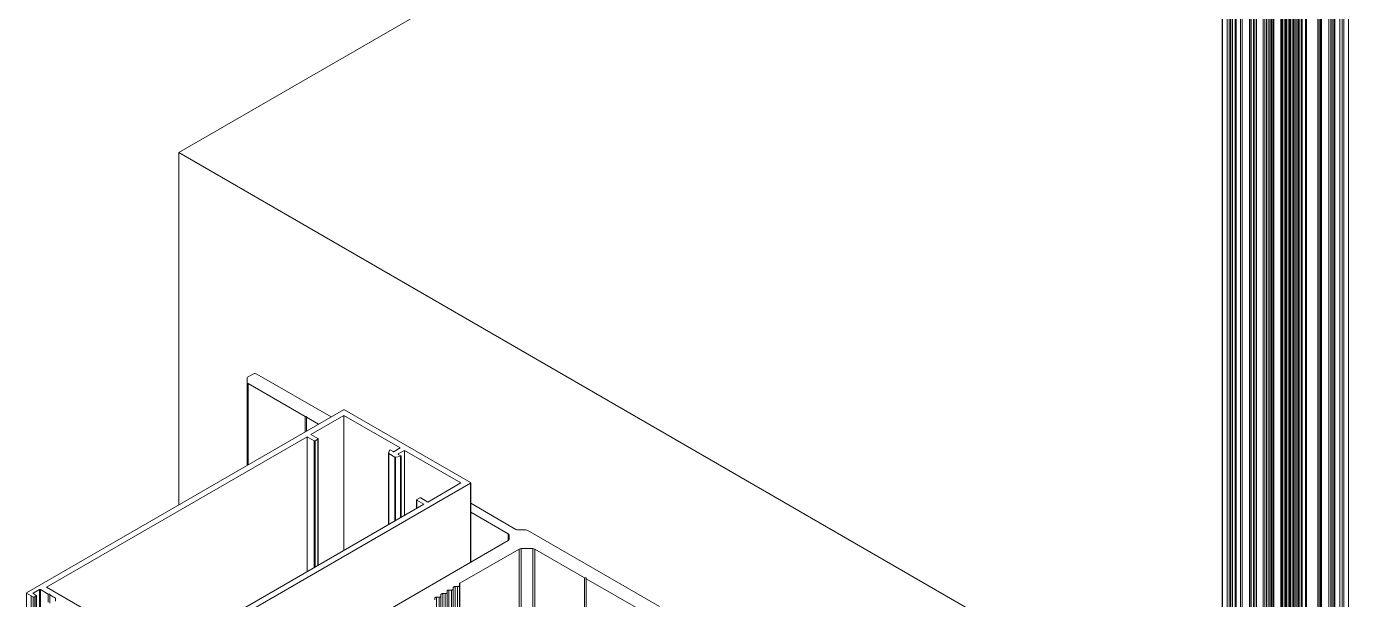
# Model space of a CAD drawing. Header units: millimetres. Extents: x 39 to 459, y 26 to 647.
# Drawn here: x 148.08 to 153.6, y 247.28 to 249.67 of the extents above; entities that cross this region are included whole.
import ezdxf

# ---------------------------------------------------------------- set-up
doc = ezdxf.new("R2010")
doc.units = ezdxf.units.MM
doc.layers.add('ANTET', color=7, linetype='Continuous')

# ---------------------------------------------------------------- blocks, each defined once
blk = doc.blocks.new('Kayıt Montajı')
at = {"color": 7, "linetype": 'Continuous', "lineweight": 15}
for p, q in [((11288.6942, 2149.8857), (11288.6942, 2125.1445)), ((11288.6984, 2149.8857), (11288.6984, 2125.1445)), ((11288.6403, 2149.871), (11288.6403, 2125.1298)), ((11288.6411, 2149.8698), (11288.6411, 2125.1286)), ((11288.6602, 2149.8588), (11288.6602, 2125.1176)), ((11288.6604, 2149.8587), (11288.6604, 2125.1175)), ((11288.6686, 2149.8547), (11288.6686, 2125.1135)), ((11288.6747, 2149.8549), (11288.6747, 2125.1137)), ((11288.6814, 2149.8588), (11288.6814, 2125.1176)), ((11288.6823, 2125.1188), (11288.6823, 2149.86)), ((11288.7158, 2149.8285), (11288.7158, 2125.0873)), ((11288.7168, 2149.8269), (11288.7168, 2125.0857)), ((11288.7237, 2149.8221), (11288.7237, 2125.0809)), ((11288.7239, 2149.822), (11288.7239, 2125.0808)), ((11288.7536, 2149.8049), (11288.7536, 2125.0637)), ((11288.9743, 2149.7094), (11288.9743, 2126.683)), ((11288.9869, 2149.7167), (11288.9869, 2126.6903)), ((11288.9912, 2149.7167), (11288.9912, 2126.6903)), ((11288.7601, 2149.6794), (11288.7601, 2126.6529)), ((11288.761, 2149.6781), (11288.761, 2126.6517)), ((11288.7705, 2149.6726), (11288.7705, 2126.6462)), ((11288.7727, 2149.6721), (11288.7727, 2126.6457)), ((11288.7811, 2149.6721), (11288.7811, 2126.6457)), ((11288.7833, 2149.6726), (11288.7833, 2126.6462)), ((11288.8106, 2149.6884), (11288.8106, 2126.662)), ((11288.8174, 2149.6923), (11288.8174, 2126.6659)), ((11288.8533, 2149.6518), (11288.8533, 2126.6254)), ((11288.8554, 2149.6523), (11288.8554, 2126.6259)), ((11288.8841, 2149.6523), (11288.8841, 2126.6259)), ((11288.8886, 2149.6549), (11288.8886, 2126.6285)), ((11288.8931, 2149.6621), (11288.8931, 2126.6357)), ((11288.9011, 2149.6621), (11288.9011, 2126.6357)), ((11288.9056, 2149.6647), (11288.9056, 2126.6383)), ((11288.9101, 2149.6719), (11288.9101, 2126.6455)), ((11288.918, 2149.6719), (11288.918, 2126.6455)), ((11288.9225, 2149.6745), (11288.9225, 2126.648)), ((11288.927, 2149.6817), (11288.927, 2126.6552)), ((11288.935, 2149.6817), (11288.935, 2126.6552)), ((11288.9395, 2149.6843), (11288.9395, 2126.6578)), ((11288.944, 2149.6915), (11288.944, 2126.665)), ((11288.952, 2149.6915), (11288.952, 2126.665)), ((11288.9565, 2149.6941), (11288.9565, 2126.6676)), ((11288.961, 2149.7013), (11288.961, 2126.6748)), ((11288.969, 2149.7013), (11288.969, 2126.6748)), ((11288.9735, 2149.7039), (11288.9735, 2126.6774)), ((11289.0389, 2149.6892), (11289.0389, 2124.948)), ((11289.0452, 2149.6855), (11289.0452, 2124.9443)), ((11288.8248, 2149.642), (11288.8248, 2126.6156)), ((11288.8257, 2149.6408), (11288.8257, 2126.6143)), ((11288.8352, 2149.6353), (11288.8352, 2126.6088)), ((11288.8395, 2149.6353), (11288.8395, 2126.6088)), ((11288.8458, 2149.6389), (11288.8458, 2126.6125)), ((11288.8467, 2126.6137), (11288.8467, 2149.6402)), ((11289.0504, 2149.6371), (11289.0504, 2124.8959)), ((11289.0548, 2149.631), (11289.0548, 2124.8898)), ((11289.0845, 2149.6138), (11289.0845, 2124.8727)), ((11289.0847, 2149.6137), (11289.0847, 2124.8725)), ((11289.0929, 2149.6098), (11289.0929, 2124.8686)), ((11289.0989, 2149.6099), (11289.0989, 2124.8687)), ((11289.1057, 2149.6138), (11289.1057, 2124.8727)), ((11289.1066, 2124.8739), (11289.1066, 2149.6151)), ((11289.1099, 2149.6359), (11289.1099, 2124.8947)), ((11289.1312, 2149.6359), (11289.1312, 2124.8947)), ((11289.14, 2149.5836), (11289.14, 2124.8424)), ((11289.1411, 2149.5819), (11289.1411, 2124.8407)), ((11289.148, 2149.5772), (11289.148, 2124.836)), ((11289.1481, 2149.5771), (11289.1481, 2124.8359)), ((11289.1672, 2149.5661), (11289.1672, 2124.8249)), ((11284.2861, 2131.3732), (11288.6403, 2133.8868)), ((11288.6403, 2128.8596), (11284.2861, 2131.3732)), ((11284.2861, 2131.3732), (11284.2861, 2129.9036)), ((11284.5724, 2130.4146), (11284.5724, 2130.4334)), ((11284.5724, 2130.4146), (11284.5724, 2130.0689)), ((11284.576, 2130.4383), (11284.5958, 2130.4497)), ((11284.8132, 2130.2728), (11284.576, 2130.4097)), ((11284.9224, 2130.271), (11284.6127, 2130.4497)), ((11284.9734, 2130.3004), (11283.6518, 2129.5374)), ((11285.5037, 2129.9967), (11284.9776, 2130.3004)), ((11284.8196, 2130.2728), (11284.8132, 2130.2728)), ((11284.8132, 2130.2728), (11284.8132, 2130.2079)), ((11284.8196, 2130.2728), (11284.8196, 2130.2691)), ((11284.8694, 2130.2403), (11284.8196, 2130.2691)), ((11284.8196, 2130.2691), (11284.8196, 2130.2116)), ((11284.9755, 2130.2771), (11284.8376, 2130.1975)), ((11285.2101, 2130.1417), (11284.9755, 2130.2771)), ((11284.9755, 2130.2771), (11284.9755, 2129.7138)), ((11284.8217, 2130.1883), (11283.7345, 2129.5607)), ((11284.8514, 2130.1712), (11284.8217, 2130.1883)), ((11284.8217, 2130.1883), (11284.8217, 2129.625)), ((11284.8376, 2130.1975), (11284.8673, 2130.1804)), ((11284.8682, 2129.6518), (11284.8682, 2130.1791)), ((11284.8673, 2130.1779), (11284.8556, 2130.1712)), ((11285.1614, 2130.1194), (11285.1656, 2130.1317)), ((11285.1707, 2130.1326), (11285.1808, 2130.1263)), ((11285.1852, 2130.1263), (11285.2101, 2130.1417)), ((11285.2288, 2130.1309), (11285.2022, 2130.1165)), ((11285.4634, 2129.9954), (11285.2288, 2130.1309)), ((11285.2288, 2130.1309), (11285.2288, 2129.86)), ((11285.1614, 2130.1191), (11285.1614, 2129.8211)), ((11285.1875, 2130.1033), (11285.1623, 2130.1178)), ((11285.2115, 2130.1052), (11285.1902, 2130.1028)), ((11285.2022, 2130.114), (11285.213, 2130.1082)), ((11285.214, 2129.8514), (11285.214, 2130.1069)), ((11284.1821, 2129.2313), (11285.5037, 2129.9942)), ((11285.3255, 2129.9158), (11285.4634, 2129.9954)), ((11285.5046, 2129.664), (11285.5046, 2129.9954)), ((11284.2224, 2129.279), (11285.3096, 2129.9067)), ((11285.279, 2129.925), (11285.279, 2129.889)), ((11285.2799, 2129.9263), (11285.2916, 2129.933)), ((11285.3096, 2129.9067), (11285.2799, 2129.9238)), ((11285.2958, 2129.933), (11285.3255, 2129.9158)), ((11285.5046, 2129.9104), (11285.6932, 2129.8015)), ((11285.5046, 2129.8737), (11285.6614, 2129.7831)), ((11285.7342, 2129.7995), (11285.7017, 2129.7995)), ((11285.7427, 2129.7974), (11286.2928, 2129.4798)), ((11285.6614, 2129.7546), (11284.8991, 2129.3145)), ((11285.6649, 2129.7782), (11285.6649, 2129.7595)), ((11285.7067, 2129.7195), (11285.4597, 2129.5769)), ((11285.7067, 2129.7195), (11285.7067, 2128.7396)), ((11285.7152, 2129.7215), (11285.7631, 2129.7215)), ((11285.7152, 2129.7215), (11285.7152, 2128.7417)), ((11285.7631, 2129.7215), (11285.7631, 2128.7417)), ((11285.7716, 2129.7195), (11285.9799, 2129.5992)), ((11285.7716, 2129.7195), (11285.7716, 2128.7396)), ((11285.4575, 2129.5676), (11285.4575, 2129.5738)), ((11285.4597, 2129.5769), (11285.4597, 2128.5971)), ((11285.9863, 2129.5992), (11285.9799, 2129.5992)), ((11285.9799, 2129.5992), (11285.9799, 2129.1767)), ((11285.9863, 2129.5992), (11285.9863, 2129.5956)), ((11285.9863, 2129.5956), (11286.2236, 2129.4586)), ((11285.9863, 2129.5956), (11285.9863, 2129.173)), ((11283.6509, 2129.5362), (11283.6509, 2114.1521)), ((11283.6518, 2129.535), (11283.6709, 2129.524)), ((11283.6711, 2129.5239), (11283.6793, 2129.5199)), ((11283.6794, 2129.5362), (11283.7048, 2129.5509)), ((11283.6921, 2129.5264), (11283.6794, 2129.5338)), ((11283.6853, 2129.5201), (11283.6921, 2129.524)), ((11283.693, 2114.1278), (11283.693, 2129.5252)), ((11283.7091, 2129.5509), (11283.7419, 2129.5319)), ((11283.7345, 2129.5607), (11284.2224, 2129.279)), ((11283.7419, 2129.5319), (11283.7483, 2129.5319)), ((11283.7419, 2129.5319), (11283.7419, 2129.4976)), ((11283.7483, 2129.5319), (11283.7483, 2129.5283)), ((11283.7483, 2129.5283), (11283.7727, 2129.5142)), ((11283.7483, 2129.5283), (11283.7483, 2129.494)), ((11285.362, 2129.5187), (11285.3728, 2129.5187)), ((11285.362, 2129.5187), (11285.362, 2129.3352)), ((11285.3728, 2129.5187), (11285.3728, 2129.3306)), ((11285.3803, 2129.523), (11285.3803, 2129.5292)), ((11285.3803, 2129.523), (11285.3803, 2129.3266)), ((11285.3878, 2129.5336), (11285.3985, 2129.5336)), ((11285.3878, 2129.5336), (11285.3878, 2129.3107)), ((11285.3985, 2129.5336), (11285.3985, 2128.5537)), ((11285.406, 2129.5379), (11285.406, 2129.5441)), ((11285.406, 2129.5379), (11285.406, 2128.558)), ((11285.4135, 2129.5484), (11285.4243, 2129.5484)), ((11285.4135, 2129.5484), (11285.4135, 2128.5686)), ((11285.4243, 2129.5484), (11285.4243, 2128.5686)), ((11285.4318, 2129.5528), (11285.4318, 2129.559)), ((11285.4318, 2129.5528), (11285.4318, 2128.5729)), ((11285.4393, 2129.5633), (11285.45, 2129.5633)), ((11285.4393, 2129.5633), (11285.4393, 2128.5835)), ((11285.45, 2129.5633), (11285.45, 2128.5835)), ((11285.4575, 2129.5676), (11285.4575, 2128.5878)), ((11283.7727, 2129.5142), (11283.7727, 2129.5019)), ((11285.3545, 2129.5082), (11285.3545, 2129.5144))]:
    blk.add_line(p, q, dxfattribs=at)
at = {"color": 8, "linetype": 'Continuous', "lineweight": 15}
for p, q in [((11284.576, 2130.4097), (11284.576, 2130.0709)), ((11284.8514, 2130.1712), (11284.8514, 2129.6421)), ((11284.8556, 2130.1712), (11284.8556, 2129.6446)), ((11284.8673, 2130.1779), (11284.8673, 2129.6513)), ((11285.1623, 2130.1178), (11285.1623, 2129.8216)), ((11285.1875, 2130.1033), (11285.1875, 2129.8362)), ((11285.1902, 2130.1028), (11285.1902, 2129.8377)), ((11285.2022, 2130.1165), (11285.2022, 2130.114)), ((11285.2115, 2130.1052), (11285.2115, 2129.85)), ((11285.5037, 2129.9942), (11285.5037, 2129.6635)), ((11285.2799, 2129.9238), (11285.2799, 2129.8895)), ((11285.6614, 2129.7831), (11285.6614, 2129.7546)), ((11283.6518, 2129.535), (11283.6518, 2114.1516)), ((11283.6709, 2129.524), (11283.6709, 2114.1406)), ((11283.6711, 2129.5239), (11283.6711, 2114.1405)), ((11283.6793, 2129.5199), (11283.6793, 2114.1357)), ((11283.6794, 2129.5362), (11283.6794, 2129.5338)), ((11283.6853, 2129.5201), (11283.6853, 2114.1322)), ((11283.6921, 2129.524), (11283.6921, 2114.1283)), ((11283.7048, 2129.5509), (11283.7048, 2114.121)), ((11283.7091, 2129.5509), (11283.7091, 2114.1185))]:
    blk.add_line(p, q, dxfattribs=at)
at = {"color": 7, "linetype": 'Continuous', "lineweight": 15, "flags": 128}
for points in [[(11285.213, 2130.1082), (11285.2135, 2130.1078), (11285.2139, 2130.1073), (11285.214, 2130.1069), (11285.2138, 2130.1064), (11285.2135, 2130.106), (11285.213, 2130.1056), (11285.2123, 2130.1053), (11285.2115, 2130.1052)], [(11285.3545, 2129.5144), (11285.3547, 2129.5152), (11285.3551, 2129.516), (11285.3558, 2129.5168), (11285.3567, 2129.5174), (11285.3578, 2129.518), (11285.3591, 2129.5184), (11285.3605, 2129.5186), (11285.362, 2129.5187)], [(11285.3728, 2129.5187), (11285.3742, 2129.5188), (11285.3756, 2129.519), (11285.3769, 2129.5194), (11285.3781, 2129.52), (11285.379, 2129.5206), (11285.3797, 2129.5214), (11285.3801, 2129.5222), (11285.3803, 2129.523)], [(11285.3803, 2129.5292), (11285.3804, 2129.5301), (11285.3808, 2129.5309), (11285.3815, 2129.5316), (11285.3825, 2129.5323), (11285.3836, 2129.5328), (11285.3849, 2129.5332), (11285.3863, 2129.5335), (11285.3878, 2129.5336)], [(11285.3985, 2129.5336), (11285.4, 2129.5337), (11285.4014, 2129.5339), (11285.4027, 2129.5343), (11285.4038, 2129.5348), (11285.4048, 2129.5355), (11285.4054, 2129.5362), (11285.4059, 2129.5371), (11285.406, 2129.5379)], [(11285.406, 2129.5441), (11285.4062, 2129.545), (11285.4066, 2129.5458), (11285.4073, 2129.5465), (11285.4082, 2129.5472), (11285.4094, 2129.5477), (11285.4107, 2129.5481), (11285.4121, 2129.5484), (11285.4135, 2129.5484)], [(11285.4243, 2129.5484), (11285.4257, 2129.5485), (11285.4271, 2129.5488), (11285.4284, 2129.5492), (11285.4296, 2129.5497), (11285.4305, 2129.5504), (11285.4312, 2129.5511), (11285.4316, 2129.5519), (11285.4318, 2129.5528)], [(11285.4318, 2129.559), (11285.4319, 2129.5598), (11285.4323, 2129.5606), (11285.433, 2129.5614), (11285.434, 2129.562), (11285.4351, 2129.5626), (11285.4364, 2129.563), (11285.4378, 2129.5632), (11285.4393, 2129.5633)], [(11285.45, 2129.5633), (11285.4515, 2129.5634), (11285.4529, 2129.5636), (11285.4542, 2129.564), (11285.4553, 2129.5646), (11285.4563, 2129.5652), (11285.457, 2129.566), (11285.4574, 2129.5668), (11285.4575, 2129.5676)]]:
    blk.add_lwpolyline(points, dxfattribs=at)
at = {"color": 7, "linetype": 'Continuous', "lineweight": 15}
for centre, radius, start, end in [((11284.5785, 2130.4328), 0.00604, 114.3924, 174.2753), ((11284.5784, 2130.4152), 0.00604, 185.6868, 245.6294), ((11284.6043, 2130.4333), 0.0184, 62.6094, 117.3906), ((11284.9755, 2130.2963), 0.00462, 62.6386, 117.3614), ((11284.8668, 2130.1791), 0.00131, 290.7921, 69.2079), ((11284.8535, 2130.1753), 0.00461, 242.5948, 297.4052), ((11285.1686, 2130.1293), 0.00384, 56.7014, 142.0872), ((11285.183, 2130.1303), 0.00456, 241.2426, 298.7765), ((11285.1628, 2130.1191), 0.00136, 167.3999, 248.3741), ((11285.1896, 2130.1073), 0.00456, 242.5331, 277.4637), ((11285.2026, 2130.1152), 0.00133, 108.3284, 251.6144), ((11285.5032, 2129.9954), 0.00131, 290.8376, 69.1624), ((11285.2804, 2129.925), 0.00131, 110.6997, 249.2411), ((11285.2937, 2129.9289), 0.00461, 62.6139, 117.4058), ((11285.7014, 2129.8168), 0.0173, 241.9672, 271.1308), ((11285.7345, 2129.7821), 0.0173, 61.9548, 91.1509), ((11285.6589, 2129.7776), 0.00603, 5.6777, 65.6271), ((11285.6589, 2129.7601), 0.00603, 294.3729, 354.3223), ((11285.7149, 2129.7042), 0.0173, 88.8692, 118.0328), ((11285.7635, 2129.7042), 0.0173, 61.9606, 91.1506), ((11285.4613, 2129.5735), 0.00377, 114.349, 174.3245), ((11283.6523, 2129.5362), 0.00131, 110.8122, 249.1878), ((11283.6721, 2129.5261), 0.00242, 239.3959, 244.5772), ((11283.6798, 2129.535), 0.00131, 110.8376, 249.1624), ((11283.6821, 2129.5263), 0.00699, 245.7, 297.1912), ((11283.6916, 2129.5252), 0.00131, 290.7869, 69.2131), ((11283.7069, 2129.5468), 0.00461, 62.5942, 117.3861)]:
    blk.add_arc(centre, radius, start, end, dxfattribs=at)

msp = doc.modelspace()

# ---------------------------------------------------------------- block references
at = {"layer": 'ANTET', "color": 0}
msp.add_blockref('Kayıt Montajı', (-11135.5698, -1882.2259), dxfattribs=at)

doc.saveas('drawing.dxf')
